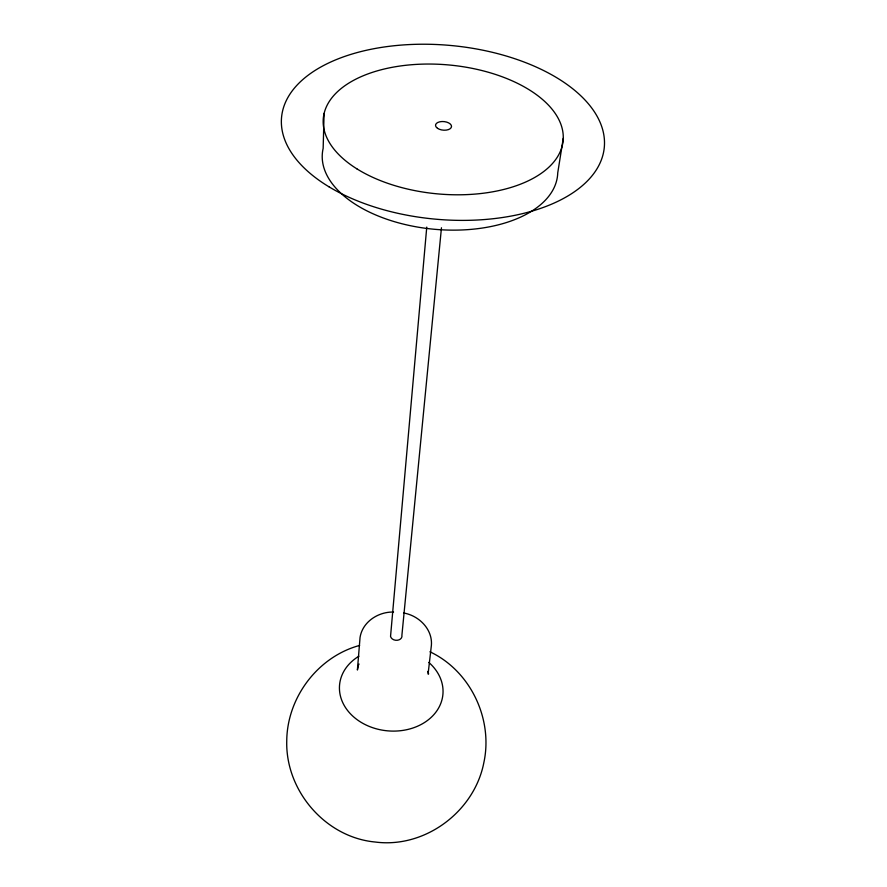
<?xml version="1.0" encoding="UTF-8"?>
<svg xmlns="http://www.w3.org/2000/svg" width="887" height="887" viewBox="0 0 887 887"><rect width="100%" height="100%" fill="white"/><g stroke="black" fill="none" stroke-linecap="round" stroke-linejoin="round"><path stroke-width="1.33" d="M324.088 113.414L323.156 148.384A118.126 65.361 5.3 0 0 431.492 228.99A118.126 65.361 5.3 0 0 557.735 172.887L563.256 138.317M426.758 227.094L390.546 636.378A5.765 4.457 5.3 0 0 397.199 640.281A5.765 4.457 5.3 0 0 401.9 635.292L441.46 227.759M358.215 666.436L357.394 670.018L360.055 637.42C362.539 621.754 378.339 611.653 393.551 612.052M357.904 666.159L359.035 664.041M359.623 645.437C317.668 656.768 287.044 697.725 286.745 741.011C285.448 790.716 325.407 837.417 375.256 842.029C424.984 848.56 474.334 811.627 483.825 762.742C493.327 719.113 470.509 670.905 429.929 651.779M403.552 612.972C418.83 615.567 432.612 629.049 431.404 645.204L428.077 674.087M427.844 671.404L428.632 673.898M428.82 662.423A51.889 41.345 5.3 0 1 425.815 721.663A51.889 41.345 5.3 0 1 351.695 715.088A51.889 41.345 5.3 0 1 358.891 656.225M356.862 168.829A120.432 64.707 5.3 0 0 558.633 154.892A120.432 64.707 5.3 0 0 414.129 64.54A120.432 64.707 5.3 0 0 356.862 168.829M328.855 186.725A162.055 87.17 5.3 0 0 599.058 165.082A162.055 87.17 5.3 0 0 400.902 45.115A162.055 87.17 5.3 0 0 328.855 186.725M437.513 128.316A8.016 4.302 5.3 0 0 451.095 127.761A8.016 4.302 5.3 0 0 441.992 121.53A8.016 4.302 5.3 0 0 437.513 128.316"/></g></svg>
